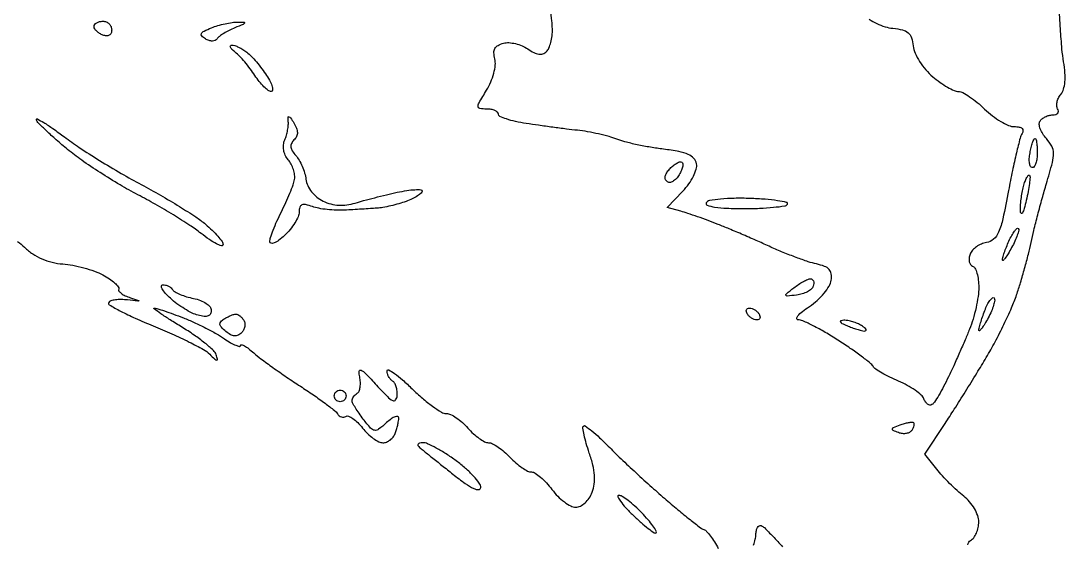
# Model space of a CAD drawing. Extents: x 0 to 102, y 0 to 135.
# Drawn here: x 65.78 to 80.86, y 52.17 to 59.73 of the extents above; entities that cross this region are included whole.
import ezdxf

# ---------------------------------------------------------------- set-up
doc = ezdxf.new("R2010")
doc.units = 0
doc.header["$MEASUREMENT"] = 0

msp = doc.modelspace()

# ---------------------------------------------------------------- linework, layer by layer
for points in [[(78.027291, 59.756028, 0.036403), (78.136208, 59.695054, 0.03579), (78.256382, 59.648991, 0.049451), (78.369609, 59.626549, -0.034609), (78.509245, 59.60315, -0.121231), (78.589728, 59.561606, -0.136576), (78.636397, 59.490612, -0.048853), (78.662176, 59.371089, 0.075204), (78.690456, 59.26685, 0.037456), (78.754983, 59.145853, 0.035778), (78.843021, 59.026698, 0.040882), (78.943617, 58.926939, 0.020707), (79.04985, 58.844814, 0.023528), (79.158199, 58.775421, 0.023607), (79.254705, 58.725743, 0.107457), (79.316074, 58.7124, -0.124127), (79.377481, 58.696917, -0.0246), (79.47532, 58.637846, -0.024669), (79.585181, 58.555761, -0.020757), (79.6932, 58.4586, 0.029789), (79.805187, 58.361469, 0.030668), (79.926879, 58.279354, 0.032226), (80.040656, 58.221866, 0.101199), (80.12411, 58.2048, -0.043421), (80.192823, 58.198822, -0.137077), (80.234142, 58.179064, -0.226842), (80.247594, 58.147786, -0.129115), (80.235299, 58.107577, 0.075348), (80.205799, 58.038415, 0.004854), (80.152928, 57.825173, 0.007002), (80.095716, 57.568522, 0.005155), (80.039264, 57.282727, -0.0069), (79.957095, 56.874249, -0.046896), (79.895147, 56.678184, -0.110334), (79.82266, 56.576549, -0.148439), (79.720811, 56.529003, 0.06444), (79.646975, 56.508511, 0.054166), (79.575968, 56.46901, 0.056406), (79.518234, 56.417491, 0.09103), (79.484011, 56.361417, 0.060545), (79.469901, 56.30509, 0.081904), (79.471939, 56.252732, 0.10221), (79.489267, 56.212434, 0.161189), (79.519158, 56.190114, -0.198433), (79.55367, 56.160238, -0.045865), (79.582327, 56.087184, -0.040513), (79.602047, 55.990483, -0.030058), (79.6086, 55.881582, -0.036173), (79.59917, 55.75141, -0.017957), (79.569437, 55.58851, -0.017723), (79.526345, 55.421071, -0.024801), (79.475278, 55.275282, -0.004812), (79.412019, 55.124037, -0.002578), (79.331153, 54.938447, -0.002566), (79.246686, 54.749917, -0.004012), (79.171858, 54.588619, -0.010164), (79.101718, 54.448012, -0.013286), (79.031629, 54.322597, -0.010861), (78.968613, 54.221616, -0.109837), (78.933345, 54.187255, -0.174428), (78.903554, 54.180961, -0.119422), (78.871078, 54.193741, -0.089515), (78.840674, 54.224499, -0.058731), (78.817446, 54.268713, 0.118883), (78.778623, 54.325089, 0.029739), (78.690508, 54.395131, 0.028689), (78.577194, 54.465354, 0.025419), (78.451996, 54.525308, -0.01522), (78.32647, 54.582303, -0.018281), (78.212253, 54.643697, -0.017202), (78.120781, 54.701579, -0.105046), (78.082356, 54.741772, 0.08745), (78.040871, 54.788313, 0.007266), (77.9119, 54.887128, 0.009524), (77.753077, 55.000561, 0.007204), (77.574644, 55.119191, 0.011143), (77.391153, 55.231702, 0.014222), (77.21699, 55.326694, 0.012153), (77.068553, 55.39777, 0.10596), (76.997492, 55.413, -0.441236), (76.98031, 55.431829, -0.156083), (76.996397, 55.469769, -0.048918), (77.061417, 55.531857, -0.018174), (77.163839, 55.606257, 0.035931), (77.275806, 55.693824, 0.035398), (77.374684, 55.796928, 0.037615), (77.4478, 55.899664, 0.100304), (77.477942, 55.983967, 0.068562), (77.478549, 56.076849, 0.15114), (77.449248, 56.140675, 0.12089), (77.383506, 56.185632, 0.03637), (77.266442, 56.220116, -0.026545), (77.146483, 56.252908, -0.008759), (76.973998, 56.313426, -0.008696), (76.784715, 56.387354, -0.009755), (76.6053, 56.465173, 0.003384), (76.418649, 56.548972, 0.002366), (76.207151, 56.641018, 0.002387), (76.003597, 56.727315, 0.004964), (75.8439, 56.792265, 0.005066), (75.699803, 56.84753, 0.00431), (75.546655, 56.902995, 0.004346), (75.406373, 56.95107, 0.012231), (75.307201, 56.981422), (75.108902, 57.036848), (75.336165, 57.274059, 0.03591), (75.421205, 57.376637, 0.039027), (75.488092, 57.487619, 0.042475), (75.529326, 57.591013, 0.121756), (75.533337, 57.667685, 0.140134), (75.493888, 57.745633, 0.102094), (75.414437, 57.802394, 0.058105), (75.278989, 57.844409, 0.015738), (75.056724, 57.878736, -0.012025), (74.868965, 57.906307, -0.010506), (74.674055, 57.943966, -0.010622), (74.499322, 57.985453, -0.030644), (74.381051, 58.024074, 0.026766), (74.269356, 58.061508, 0.01216), (74.119808, 58.098984, 0.012001), (73.959828, 58.13095, 0.016123), (73.8135, 58.151716, -0.00397), (73.655165, 58.170274, -0.002022), (73.456462, 58.19598, -0.002009), (73.251761, 58.224141, -0.003008), (73.07325, 58.250527, -0.016682), (72.91924, 58.279528, -0.026143), (72.789443, 58.315697, -0.023919), (72.692042, 58.353685, -0.295991), (72.6714, 58.385499, 0.213041), (72.658921, 58.413458, 0.080341), (72.622063, 58.437127, 0.061128), (72.567748, 58.453241, 0.0416), (72.503443, 58.4586, -0.033212), (72.40249, 58.465313, -0.372854), (72.377868, 58.493148, -0.134872), (72.392259, 58.547756, -0.005143), (72.500608, 58.73012, 0.035596), (72.562292, 58.85, 0.036723), (72.605608, 58.976193, 0.039636), (72.626664, 59.093237, 0.086383), (72.619982, 59.18391, -0.053758), (72.607665, 59.272279, -0.133901), (72.622739, 59.335199, -0.141515), (72.666902, 59.379617, -0.062917), (72.744245, 59.410639, -0.078361), (72.822567, 59.418448, -0.043612), (72.917718, 59.404632, -0.04218), (73.013941, 59.373206, -0.052806), (73.096056, 59.327758, 0.033875), (73.184321, 59.274454, 0.084299), (73.255978, 59.251708, 0.118554), (73.315641, 59.257504, 0.113623), (73.367216, 59.289776, 0.097616), (73.401253, 59.340524, 0.035847), (73.428898, 59.422705, 0.033871), (73.446981, 59.519269, 0.034477), (73.451715, 59.616817, 0.022172), (73.444096, 59.734268, 0.008522), (73.423518, 59.896511, 0.008419)], [(79.453106, 52.162547, -0.249598), (79.49124, 52.223554, 0.105659), (79.536207, 52.264078, 0.053837), (79.574126, 52.330424, 0.050029), (79.599892, 52.410401, 0.052974), (79.6086, 52.492364, 0.083585), (79.593247, 52.583561, 0.048581), (79.546777, 52.684714, 0.04574), (79.477123, 52.782456, 0.048467), (79.392077, 52.863837, -0.018852), (79.296658, 52.944897, -0.011065), (79.188475, 53.048555, -0.011058), (79.084744, 53.157147, -0.018472), (79.003017, 53.253498), (78.830481, 53.472842), (79.121747, 53.914171, 0.004091), (79.255216, 54.120049, 0.002181), (79.417102, 54.376759, 0.002171), (79.58018, 54.640415, 0.00338), (79.7182, 54.869199, 0.012081), (79.844763, 55.094452, 0.009216), (79.972685, 55.346713, 0.009334), (80.083826, 55.587639, 0.021566), (80.155971, 55.773412, 0.00893), (80.212248, 55.949439, 0.005665), (80.271807, 56.156369, 0.005689), (80.325686, 56.360928, 0.010471), (80.364128, 56.528713, -0.008692), (80.403387, 56.702912, -0.003944), (80.460523, 56.929565, -0.003903), (80.524551, 57.167728, -0.005341), (80.586156, 57.381062, 0.007476), (80.672261, 57.684087, 0.065893), (80.690316, 57.821859, 0.127492), (80.664495, 57.920953, 0.056822), (80.585318, 58.031382, -0.043448), (80.533063, 58.100301, -0.053481), (80.497619, 58.172746, -0.062881), (80.482876, 58.237891, -0.164085), (80.493605, 58.284069, -0.08673), (80.524204, 58.318495, -0.05337), (80.570136, 58.347583, -0.051536), (80.623422, 58.367331, -0.063066), (80.676086, 58.374, 0.073087), (80.72059, 58.38054, 0.149278), (80.749677, 58.39994, 0.188402), (80.75902, 58.428732, 0.124367), (80.74841, 58.462306, -0.12435), (80.734918, 58.504991, -0.06818), (80.739186, 58.560001, -0.061243), (80.759545, 58.618313, -0.058686), (80.793647, 58.67088, 0.102451), (80.832803, 58.744549, 0.049441), (80.852604, 58.850038, 0.03999), (80.853507, 58.982763, 0.023564), (80.83447, 59.14031, -0.019801), (80.810624, 59.325926, -0.005515), (80.788028, 59.618247, -0.005556), (80.769767, 59.949892, -0.005807)], [(65.729309, 56.546254, -0.027881), (65.827579, 56.462089, 0.043354), (65.947722, 56.365464, 0.045013), (66.081279, 56.292377, 0.044676), (66.226706, 56.24395, 0.041475), (66.382108, 56.22058, -0.030476), (66.525056, 56.202285, -0.020214), (66.686187, 56.164787, -0.02037), (66.840293, 56.115456, -0.036894), (66.9609, 56.060974, -0.02257), (67.056253, 56.003404, -0.034768), (67.132467, 55.944519, -0.038), (67.183384, 55.891747, -0.275657), (67.188557, 55.858333, 0.265224), (67.1925, 55.829115, 0.069138), (67.227476, 55.794509, 0.051595), (67.284812, 55.760224, 0.032277), (67.357757, 55.731822, -0.001818), (67.477234, 55.693497, -0.591632), (67.478714, 55.685731, -0.205434), (67.464075, 55.681436, -0.001169), (67.318431, 55.699326, 0.026985), (67.22568, 55.705886, 0.035595), (67.141071, 55.701269, 0.038472), (67.074414, 55.687577, 0.186554), (67.044189, 55.664678, 0.422243), (67.053058, 55.629277, 0.010185), (67.216548, 55.538712, 0.016108), (67.427862, 55.435779, 0.009474), (67.686515, 55.325774, -0.009279), (67.957471, 55.210661, -0.01115), (68.207672, 55.092079, -0.00992), (68.413229, 54.983825, -0.070323), (68.503104, 54.916211, 0.006857), (68.578092, 54.843251, 0.166392), (68.604249, 54.831312, 0.512494), (68.614796, 54.843288, 0.021875), (68.597265, 54.906911, 0.128259), (68.556425, 54.970946, 0.017291), (68.434759, 55.076233, 0.019019), (68.278453, 55.192791, 0.014977), (68.100961, 55.30725, -0.005286), (67.93012, 55.41279, -0.010212), (67.796105, 55.501433, -0.008171), (67.699372, 55.570659, -0.723048), (67.70318, 55.5822, -0.076529), (67.741099, 55.576362, -0.004682), (67.850261, 55.540806, -0.006882), (67.979832, 55.495261, -0.005035), (68.122438, 55.441283, -0.01414), (68.277774, 55.375573, -0.010441), (68.44592, 55.294483, -0.01057), (68.601711, 55.211112, -0.023175), (68.71635, 55.139422, 0.017237), (68.805658, 55.082088, 0.034283), (68.880659, 55.044205, 0.051044), (68.933033, 55.028166, 0.472605), (68.949, 55.041286, -0.48887), (68.963392, 55.052488, -0.06542), (69.004915, 55.035967, -0.036892), (69.06624, 54.995519, -0.017392), (69.13935, 54.934981, 0.020578), (69.243884, 54.849539, 0.005633), (69.415585, 54.723606, 0.005685), (69.613652, 54.585118, 0.005898), (69.812423, 54.452885, -0.006785), (70.001096, 54.326887, -0.009073), (70.168584, 54.207187, -0.006718), (70.304851, 54.103145, -0.088151), (70.347019, 54.055971, 0.08443), (70.372279, 54.027288, 0.093262), (70.404798, 54.009763, 0.100471), (70.43943, 54.006006, 0.115855), (70.470871, 54.016526, -0.243655), (70.509787, 54.019473, -0.0525), (70.570763, 53.985579, -0.043662), (70.640638, 53.926785, -0.029388), (70.709851, 53.848706, 0.033644), (70.783114, 53.767461, 0.036026), (70.865049, 53.698765, 0.038666), (70.943485, 53.650846, 0.118328), (71.003674, 53.6364, 0.094593), (71.055995, 53.646388, 0.066831), (71.108328, 53.675709, 0.064674), (71.152738, 53.719062, 0.075612), (71.181849, 53.770219, 0.019501), (71.20151, 53.828109, 0.015915), (71.218116, 53.891399, 0.016207), (71.229663, 53.950689, 0.040005), (71.2332, 53.994831, 0.347814), (71.217448, 54.014736, 0.151686), (71.181595, 54.012252, 0.064471), (71.12505, 53.981432, 0.02695), (71.057525, 53.92664, -0.020501), (70.94306, 53.831285, -0.203245), (70.883796, 53.815992, -0.178444), (70.827365, 53.846942, -0.0152), (70.721006, 53.976978, -0.011928), (70.659274, 54.061411, -0.015356), (70.606857, 54.141983, -0.013163), (70.567358, 54.211015, -0.115821), (70.558281, 54.244757, -0.108853), (70.563107, 54.270589, -0.053444), (70.579471, 54.29996, -0.049401), (70.603875, 54.328133, -0.051213), (70.633058, 54.350591, 0.160592), (70.659642, 54.382234, 0.057121), (70.675376, 54.439942, 0.049433), (70.679215, 54.51193, 0.040752), (70.669474, 54.588234, -0.064905), (70.66302, 54.669962, -0.539608), (70.68948, 54.685476, -0.087231), (70.754101, 54.638026, -0.005667), (70.913679, 54.467442, 0.008264), (71.069885, 54.302191, 0.082572), (71.146382, 54.246155, 0.369989), (71.188036, 54.256405, 0.137249), (71.21028, 54.317726, 0.04697), (71.209059, 54.383074, 0.049074), (71.195593, 54.446056, 0.054226), (71.172724, 54.497676, 0.123582), (71.143217, 54.528027, -0.077047), (71.112905, 54.553942, -0.053308), (71.08727, 54.591163, -0.05286), (71.069864, 54.633389, -0.071463), (71.064, 54.674207, -0.559912), (71.087552, 54.688645, -0.037213), (71.170558, 54.638291, -0.026246), (71.287457, 54.545267, -0.012848), (71.426752, 54.415414, 0.016488), (71.57514, 54.279091, 0.021007), (71.721013, 54.163979, 0.019506), (71.848288, 54.079304, 0.137876), (71.919096, 54.0594, -0.113045), (71.981428, 54.045125, -0.035829), (72.064639, 53.997272, -0.033693), (72.152653, 53.92884, -0.031724), (72.232584, 53.8479, 0.027752), (72.311266, 53.76695, 0.03118), (72.395571, 53.698528, 0.032783), (72.473648, 53.650239, 0.122698), (72.529194, 53.6364, -0.119428), (72.58558, 53.622737, -0.030297), (72.667163, 53.574272, -0.029146), (72.756256, 53.505853, -0.025866), (72.8406, 53.4249, 0.025182), (72.924716, 53.343945, 0.028668), (73.013129, 53.275528, 0.029681), (73.093795, 53.226964, 0.121232), (73.148914, 53.2134, -0.14517), (73.20323, 53.19729, -0.032521), (73.281454, 53.138846, -0.031127), (73.366294, 53.056756, -0.025756), (73.446177, 52.9596, 0.036097), (73.529451, 52.862482, 0.038228), (73.624344, 52.780354, 0.041292), (73.716511, 52.723278, 0.118531), (73.789204, 52.7058, 0.114953), (73.855874, 52.721333, 0.069334), (73.92334, 52.767118, 0.062066), (73.982802, 52.836001, 0.056268), (74.02588, 52.919615, 0.05834), (74.055722, 53.038079, 0.050467), (74.05949, 53.166304, 0.042079), (74.036509, 53.312822, 0.023029), (73.985233, 53.487361, -0.011676), (73.941171, 53.625655, -0.017628), (73.909919, 53.748132, -0.012594), (73.890644, 53.848683, -0.241965), (73.900079, 53.878079, -0.371297), (73.927022, 53.880087, -0.011694), (74.020864, 53.807245, -0.017526), (74.133216, 53.709001, -0.010584), (74.259604, 53.585283, 0.008296), (74.417627, 53.429176, 0.003681), (74.630999, 53.228259, 0.003642), (74.860129, 53.018748, 0.004907), (75.07072, 52.8327, 0.004465), (75.263683, 52.668561, 0.006235), (75.43935, 52.525498, 0.003931), (75.589, 52.408603, 0.078328), (75.639828, 52.380907, -0.122912), (75.678806, 52.354967, -0.022831), (75.734237, 52.288263, -0.023245), (75.793197, 52.202308, -0.019375), (75.847853, 52.105957, 0.028087)], [(76.356196, 52.157971, 0.030511), (76.38201, 52.240895, 0.05592), (76.391109, 52.311, -0.047091), (76.397531, 52.368378, -0.085051), (76.414816, 52.412256, -0.132453), (76.439639, 52.435965, -0.218933), (76.468035, 52.4379, -0.106617), (76.51249, 52.409062, -0.005331), (76.634321, 52.283979, -0.008375), (76.775983, 52.130329, -0.005945)]]:
    msp.add_lwpolyline(points, format="xyb")
for points in [[(66.9609, 59.7276, -0.096899), (67.009334, 59.718125, -0.097416), (67.050523, 59.691103, -0.098432), (67.078102, 59.650768, -0.10122), (67.0878, 59.603355, -0.094119), (67.078815, 59.556043, -0.166113), (67.053337, 59.526076, -0.151899), (67.012926, 59.51638, -0.075244), (66.9609, 59.527806, -0.048303), (66.912357, 59.552035, -0.053891), (66.871277, 59.58439, -0.061199), (66.84319, 59.619573, -0.13875), (66.834, 59.652051, -0.164455), (66.843742, 59.68087, -0.095748), (66.871277, 59.705408, -0.076852), (66.912364, 59.721989, -0.057609)], [(68.9067, 59.716875, -0.011376), (68.998004, 59.714797, -0.537054), (69.005995, 59.701455, -0.183628), (68.9858, 59.682203, -0.004641), (68.866788, 59.633423, 0.021351), (68.783296, 59.595897, 0.022922), (68.70532, 59.552184, 0.023243), (68.642258, 59.508739, 0.092132), (68.610755, 59.474051, -0.146467), (68.582974, 59.449371, -0.10911), (68.542717, 59.440448, -0.085099), (68.493689, 59.448814, -0.053743), (68.441204, 59.473921, -0.065088), (68.389323, 59.516182, -0.324775), (68.384766, 59.551264, -0.156509), (68.421576, 59.58635, -0.017815), (68.528037, 59.633293, -0.023377), (68.62061, 59.665304, -0.017234), (68.725673, 59.692323, -0.017495), (68.82698, 59.710994, -0.036835)], [(68.8221, 59.383819, -0.082973), (68.863675, 59.376872, -0.02769), (68.920993, 59.353545, -0.026682), (68.982725, 59.320203, -0.02744), (69.039957, 59.280759, -0.03771), (69.101597, 59.225186, -0.0146), (69.17855, 59.139633, -0.014357), (69.256893, 59.041679, -0.017233), (69.324637, 58.94505, -0.02425), (69.376789, 58.855732, -0.050118), (69.406728, 58.780741, -0.091398), (69.411598, 58.730898, -0.389565), (69.39146, 58.7124, -0.164944), (69.349371, 58.726673, -0.031088), (69.28723, 58.780741, -0.030238), (69.219613, 58.855974, -0.023679), (69.155437, 58.94505, 0.017233), (69.087693, 59.041679, 0.014357), (69.00935, 59.139633, 0.0146), (68.932397, 59.225186, 0.03771), (68.870757, 59.280759, -0.028691), (68.825074, 59.320478, -0.089402), (68.801495, 59.353545, -0.268727), (68.803214, 59.373965, -0.245192)], [(66.405052, 58.055747, 0.01601), (66.619157, 57.904228, 0.007112), (66.91049, 57.717646, 0.007031), (67.224797, 57.528667, 0.009431), (67.515187, 57.366837, -0.007971), (67.792261, 57.213486, -0.007803), (68.066293, 57.050321, -0.007722), (68.302228, 56.899727, -0.029), (68.442885, 56.794669, -0.018084), (68.539504, 56.707211, -0.023478), (68.621082, 56.619995, -0.022205), (68.680941, 56.542973, -0.155296), (68.6952, 56.498171, -0.503251), (68.673901, 56.482368, -0.045557), (68.602008, 56.51152, -0.031206), (68.499749, 56.572634, -0.015537), (68.37795, 56.661839, 0.020737), (68.215384, 56.778324, 0.007849), (67.979302, 56.927846, 0.007758), (67.717157, 57.082628, 0.009389), (67.46635, 57.219342, -0.013847), (67.208068, 57.363132, -0.009501), (66.922966, 57.539771, -0.009585), (66.65472, 57.720486, -0.019146), (66.45115, 57.875339, -0.007466), (66.28776, 58.013949, -0.010209), (66.145112, 58.143905, -0.007309), (66.030399, 58.256012, -0.107861), (66.0003, 58.303243, -0.679803), (66.014163, 58.315629, -0.020986), (66.106821, 58.264183, -0.016688), (66.240193, 58.176384, -0.008081)], [(69.71706, 58.260097, -0.039954), (69.756529, 58.182157, -0.094217), (69.769485, 58.118571, -0.116924), (69.757171, 58.063415, -0.083429), (69.720322, 58.011682, 0.085658), (69.684815, 57.961363, 0.14044), (69.676332, 57.910279, 0.111472), (69.696017, 57.854013, 0.042513), (69.746142, 57.787185, -0.052605), (69.793479, 57.721353, -0.02842), (69.83798, 57.631863, -0.027982), (69.873357, 57.534552, -0.039172), (69.893037, 57.444192, 0.074011), (69.920005, 57.35176, 0.058606), (69.974361, 57.262847, 0.056536), (70.050222, 57.185971, 0.058428), (70.140584, 57.12902, 0.045714), (70.252331, 57.087686, 0.050337), (70.366166, 57.069043, 0.049257), (70.483556, 57.073353, 0.040698), (70.605884, 57.100256, -0.008168), (70.725644, 57.134887, -0.003562), (70.885674, 57.177123, -0.003523), (71.056349, 57.21959, -0.004692), (71.21205, 57.255625, -0.015628), (71.349933, 57.281686, -0.027023), (71.465982, 57.293507, -0.026911), (71.552533, 57.292959, -0.396708), (71.5716, 57.27271, -0.222023), (71.557876, 57.243327, -0.032313), (71.503259, 57.203315, -0.031469), (71.428062, 57.161769, -0.022156), (71.33895, 57.124352, -0.018123), (71.235968, 57.090569, -0.012996), (71.118726, 57.060038, -0.013151), (71.005425, 57.036781, -0.027373), (70.91595, 57.025863, -0.00104), (70.823715, 57.019895, -0.000449), (70.700749, 57.012306, -0.000444), (70.569845, 57.004462, -0.000588), (70.45065, 56.997567, -0.023877), (70.331447, 56.99651, -0.017908), (70.200551, 57.006304, -0.018203), (70.077774, 57.024472, -0.039047), (69.98535, 57.049193, 0.028862), (69.888546, 57.077209, 0.153099), (69.83423, 57.072863, 0.230078), (69.804637, 57.040115, 0.070755), (69.795, 56.972352, -0.10378), (69.780558, 56.903524, -0.035705), (69.732872, 56.813039, -0.033665), (69.664437, 56.717926, -0.033107), (69.5835, 56.632291, -0.024023), (69.500622, 56.562572, -0.061292), (69.432956, 56.523025, -0.151071), (69.390725, 56.518506, -0.358673), (69.372, 56.541252, -0.079176), (69.381475, 56.600712, -0.012955), (69.420696, 56.710903, -0.013982), (69.474307, 56.839195, -0.011924), (69.537774, 56.971381, 0.010769), (69.603038, 57.106506, 0.010937), (69.66207, 57.243627, 0.010773), (69.708177, 57.364973, 0.043464), (69.728119, 57.441572, 0.076043), (69.729171, 57.507219, 0.043356), (69.71163, 57.584781, 0.042111), (69.679758, 57.661606, 0.053877), (69.63748, 57.725426, -0.063723), (69.594947, 57.792454, -0.066574), (69.571442, 57.867056, -0.068932), (69.568816, 57.942841, -0.07731), (69.587378, 58.013373, 0.033694), (69.611182, 58.079758, 0.024735), (69.628822, 58.155971, 0.025179), (69.638337, 58.230099, 0.049654), (69.637037, 58.2894, -0.038734), (69.634826, 58.339936, -0.510518), (69.648023, 58.34883, -0.157235), (69.671918, 58.330172, -0.011831)], [(80.422162, 58.0356, -0.347462), (80.434918, 58.025519, -0.020244), (80.445071, 57.973472, -0.023639), (80.452262, 57.905182, -0.014412), (80.4546, 57.8241, -0.032714), (80.449294, 57.743083, -0.050289), (80.433195, 57.674728, -0.064968), (80.409712, 57.627516, -0.249889), (80.381732, 57.6126, -0.285831), (80.356802, 57.628119, -0.076393), (80.342145, 57.674728, -0.053628), (80.339067, 57.743038, -0.031701), (80.349294, 57.8241, -0.013875), (80.367135, 57.905164, -0.021857), (80.387377, 57.973472, -0.017542), (80.407532, 58.025922, -0.300822)], [(75.307335, 57.6972, -0.298994), (75.32899, 57.68298, -0.124024), (75.334898, 57.646801, -0.068143), (75.322466, 57.591464, -0.033596), (75.292732, 57.525631, -0.049171), (75.251369, 57.463809, -0.072039), (75.203072, 57.419794, -0.095673), (75.155717, 57.399524, -0.194202), (75.116447, 57.406262, -0.129807), (75.087623, 57.436646, -0.147504), (75.07936, 57.475802, -0.105652), (75.093831, 57.523351, -0.046726), (75.131051, 57.577832, -0.034761), (75.174659, 57.62351, -0.035983), (75.223699, 57.662136, -0.038495), (75.270828, 57.689011, -0.110778)], [(80.339775, 57.501825, -0.219032), (80.349609, 57.475229, -0.011258), (80.340256, 57.381655, -0.016196), (80.322514, 57.26776, -0.010887), (80.295229, 57.138919, -0.011599), (80.264761, 57.021393, -0.052116), (80.238385, 56.955546, -0.49954), (80.221815, 56.952887, -0.192313), (80.210453, 56.9781, -0.027203), (80.211321, 57.056795, -0.014182), (80.22051, 57.154498, -0.014063), (80.235651, 57.254504, -0.02084), (80.255, 57.341006, -0.018987), (80.27725, 57.413011, -0.036882), (80.301307, 57.46815, -0.054114), (80.323553, 57.501143, -0.439043)], [(76.304824, 57.166943, 0.013641), (76.078993, 57.168432, 0.019882), (75.880325, 57.156408, 0.015913), (75.721175, 57.135272, 0.216638), (75.673769, 57.103493, 0.485958), (75.68659, 57.068491, 0.040653), (75.795, 57.042684, 0.027536), (75.970123, 57.025575, 0.010582), (76.214614, 57.0204, 0.010007), (76.444362, 57.024998, 0.015047), (76.644269, 57.039038, 0.00983), (76.807275, 57.058672, 0.224093), (76.845669, 57.08385, 0.515086), (76.834663, 57.10975, 0.016312), (76.702823, 57.134432, 0.019149), (76.524462, 57.154881, 0.010497)], [(80.178863, 56.732137, -0.263249), (80.186062, 56.706183, -0.021976), (80.165481, 56.636754, -0.024774), (80.131222, 56.551394, -0.016357), (80.083908, 56.456829, -0.010744), (80.033655, 56.368676, -0.024222), (79.991006, 56.304707, -0.045948), (79.961557, 56.271687, -0.635538), (79.950387, 56.276169, -0.08583), (79.9544, 56.311106, -0.011636), (79.976883, 56.381572, -0.013124), (80.007936, 56.464478, -0.010727), (80.045342, 56.551477, -0.018558), (80.085581, 56.631756, -0.033693), (80.12513, 56.693579, -0.041829), (80.159112, 56.732317, -0.408866)], [(77.17842, 56.0052, -0.160117), (77.2043, 55.996694, -0.143141), (77.221497, 55.974136, -0.107025), (77.226803, 55.939904, -0.064761), (77.219073, 55.89945, -0.13447), (77.191058, 55.857196, -0.055811), (77.134296, 55.817821, -0.049756), (77.06033, 55.786937, -0.045342), (76.979373, 55.770063, -0.005041), (76.843697, 55.755794, -0.336525), (76.825011, 55.767367, -0.323405), (76.830741, 55.789032, -0.004836), (76.93872, 55.875813, -0.020334), (77.007128, 55.925341, -0.022759), (77.076872, 55.967193, -0.022827), (77.138935, 55.99712, -0.101263)], [(67.823922, 55.9206, -0.065384), (67.865509, 55.915138, -0.051985), (67.907846, 55.898959, -0.053439), (67.944567, 55.875125, -0.083884), (67.969347, 55.846927, 0.129935), (68.002789, 55.815219, 0.026878), (68.076575, 55.779881, 0.026569), (68.169263, 55.747118, 0.022316), (68.27044, 55.722142, -0.042633), (68.368693, 55.693611, -0.056342), (68.451288, 55.650571, -0.068626), (68.50753, 55.60024, -0.177781), (68.526, 55.549935, -0.120273), (68.513683, 55.49947, -0.184563), (68.480451, 55.46991, -0.117831), (68.422822, 55.462529, -0.037163), (68.336836, 55.478308, -0.051142), (68.249353, 55.511035, -0.022477), (68.141017, 55.57094, -0.021964), (68.030818, 55.645362, -0.027448), (67.935851, 55.724188, -0.022145), (67.861306, 55.799716, -0.054201), (67.815595, 55.862904, -0.137094), (67.805607, 55.902773, -0.406324)], [(79.829088, 55.728312, -0.239225), (79.839587, 55.696176, -0.032469), (79.82374, 55.624896, -0.031594), (79.791971, 55.537006, -0.021657), (79.745508, 55.441629, -0.010497), (79.695258, 55.353381, -0.023464), (79.652606, 55.289059, -0.04297), (79.622964, 55.255148, -0.640606), (79.611987, 55.259443, -0.076178), (79.61525, 55.294176, -0.009486), (79.635142, 55.367557, -0.011002), (79.662514, 55.454297, -0.00891), (79.695567, 55.546126, -0.023281), (79.732254, 55.630564, -0.044034), (79.770663, 55.693998, -0.066765), (79.804976, 55.729685, -0.381285)], [(68.880557, 55.496305, -0.123321), (68.90702, 55.490297, -0.049483), (68.93854, 55.470203, -0.045023), (68.969784, 55.44072, -0.042734), (68.995856, 55.405629, -0.106708), (69.010745, 55.363667, -0.077915), (69.009397, 55.314071, -0.073646), (68.992472, 55.26461, -0.07732), (68.962134, 55.223094, -0.088041), (68.912759, 55.188602, -0.132624), (68.861312, 55.179748, -0.106403), (68.804168, 55.197756, -0.043886), (68.737081, 55.244148, -0.029189), (68.672396, 55.304539, -0.157716), (68.651819, 55.3473, -0.224988), (68.663782, 55.385038, -0.064071), (68.712346, 55.425387, -0.020794), (68.758656, 55.452131, -0.020788), (68.807031, 55.474938, -0.021154), (68.850812, 55.491252, -0.073186)], [(76.299214, 55.5822, -0.085235), (76.335442, 55.575979, -0.053414), (76.374322, 55.557349, -0.051777), (76.409827, 55.529962, -0.064269), (76.4361, 55.4976, -0.076764), (76.44979, 55.46525, -0.154201), (76.448176, 55.437851, -0.186277), (76.43183, 55.419704, -0.117858), (76.403786, 55.413, -0.085235), (76.367558, 55.419221, -0.053414), (76.328678, 55.437851, -0.051777), (76.293173, 55.465238, -0.064269), (76.2669, 55.4976, -0.076764), (76.25321, 55.52995, -0.154201), (76.254824, 55.557349, -0.186277), (76.27117, 55.575496, -0.117858)], [(77.6628, 55.405758, 0.051935), (77.617507, 55.399357, 0.491407), (77.610735, 55.383907, 0.152377), (77.633878, 55.361557, 0.014925), (77.7051, 55.3284, 0.014016), (77.776085, 55.300226, 0.013486), (77.849449, 55.275684, 0.013539), (77.91522, 55.257568, 0.04673), (77.9589, 55.251042, 0.181913), (77.978353, 55.257165, 0.36682), (77.981372, 55.271847, 0.099487), (77.960249, 55.29699, 0.025013), (77.9166, 55.3284, 0.040566), (77.858728, 55.359465, 0.028934), (77.7897, 55.384953, 0.029384), (77.72057, 55.401658, 0.053798)], [(70.3872, 54.3978, -0.099038), (70.419487, 54.391341, -0.097945), (70.446949, 54.372949, -0.097945), (70.465341, 54.345487, -0.099038), (70.4718, 54.3132, -0.099038), (70.465341, 54.280913, -0.097945), (70.446949, 54.253451, -0.097945), (70.419487, 54.235059, -0.099038), (70.3872, 54.2286, -0.099038), (70.354913, 54.235059, -0.097945), (70.327451, 54.253451, -0.097945), (70.309059, 54.280913, -0.099038), (70.3026, 54.3132, -0.099038), (70.309059, 54.345487, -0.097945), (70.327451, 54.372949, -0.097945), (70.354913, 54.391341, -0.099038)], [(78.665321, 53.927509, -0.206354), (78.672942, 53.911423, -0.061143), (78.670532, 53.883691, -0.050123), (78.659765, 53.849964, -0.03612), (78.641462, 53.814923, -0.132292), (78.61055, 53.785884, -0.080365), (78.562815, 53.769495, -0.070714), (78.50602, 53.767839, -0.063676), (78.448826, 53.781788, -0.017957), (78.371927, 53.814511, -0.348514), (78.361144, 53.836173, -0.246932), (78.379319, 53.858059, -0.011333), (78.472685, 53.894374, -0.018595), (78.537284, 53.915144, -0.025897), (78.596516, 53.928522, -0.02443), (78.644783, 53.934415, -0.201151)], [(71.580314, 53.6364, 0.046453), (71.53426, 53.632112, 0.197588), (71.511538, 53.61736, 0.292629), (71.510767, 53.595612, 0.084445), (71.53353, 53.568718, 0.005552), (71.584695, 53.526593, 0.000554), (71.708335, 53.427305, 0.000697), (71.855988, 53.30934, 0.000554), (72.01575, 53.182354, 0.012015), (72.194565, 53.047417, 0.043476), (72.317075, 52.974723, 0.115673), (72.388024, 52.958984, 0.410699), (72.4176, 52.988917, 0.160127), (72.39651, 53.053084, 0.02703), (72.313299, 53.154075, 0.027182), (72.198487, 53.266128, 0.0212), (72.062534, 53.375281, 0.015665), (71.91727, 53.475253, 0.01879), (71.774417, 53.559696, 0.017773), (71.650345, 53.621283, 0.106703)], [(74.411022, 52.87457, 0.542925), (74.39776, 52.853936, 0.050314), (74.434494, 52.790386, 0.030378), (74.509784, 52.6983, 0.014353), (74.6172, 52.588589, 0.011149), (74.73332, 52.481498, 0.018206), (74.836935, 52.39663, 0.012525), (74.923418, 52.334259, 0.348356), (74.949432, 52.336101, 0.360719), (74.952804, 52.360494, 0.0174), (74.903772, 52.433747, 0.021705), (74.833553, 52.522735, 0.013133), (74.743255, 52.622082, 0.017208), (74.643889, 52.718898, 0.022037), (74.545708, 52.800579, 0.020646), (74.459705, 52.860506, 0.143998)]]:
    msp.add_lwpolyline(points, format="xyb", close=True)

doc.saveas('drawing.dxf')
